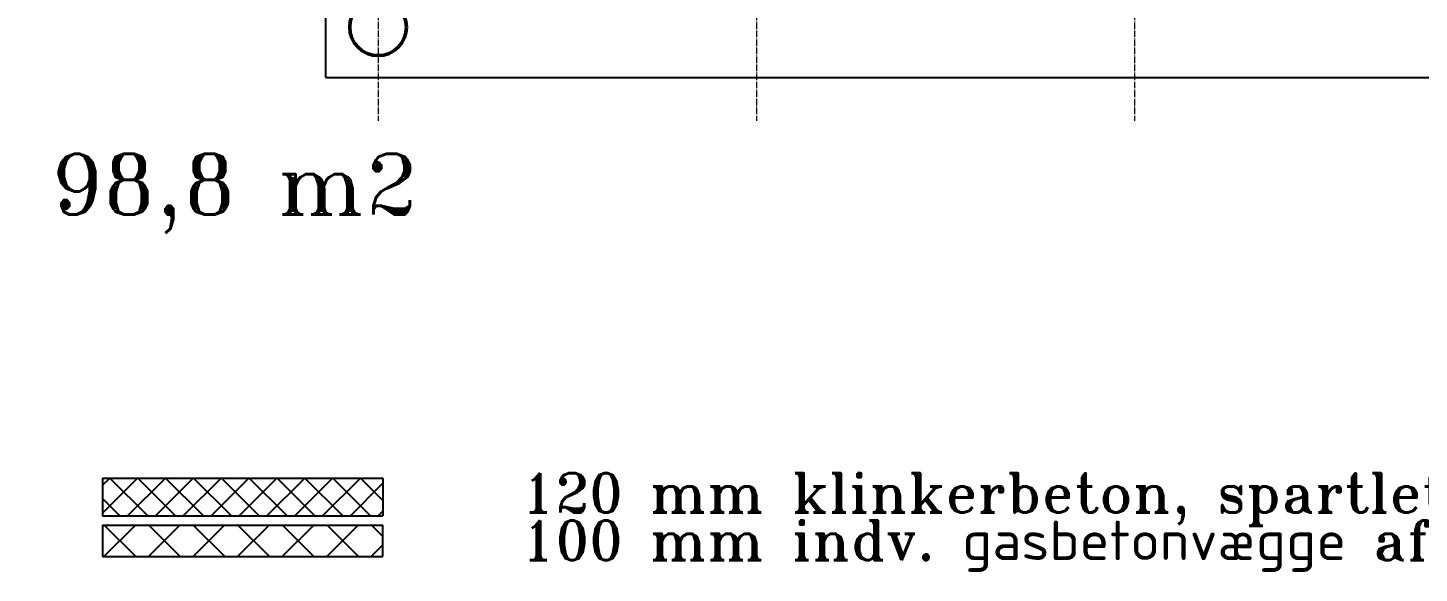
# Model space of a CAD drawing. Header units: millimetres. Extents: x -2 to 21000, y -2 to 14850.
# Drawn here: x 4446 to 8860, y 3220 to 4951 of the extents above; entities that cross this region are included whole.
import ezdxf

# ---------------------------------------------------------------- set-up
doc = ezdxf.new("R2010")
doc.units = ezdxf.units.MM
doc.linetypes.add('CENTERLINE', pattern=[27, 20, -3, 1, -3])
doc.linetypes.add('DASHED_2', pattern=[3, 2, -1])
for name, color, linetype, lineweight in [('BETON', 1, 'Continuous', 25), ('GASBETON', 2, 'Continuous', 25), ('MODUL', 8, 'CENTERLINE', 18), ('YDER', 3, 'Continuous', 50)]:
    doc.layers.add(name, color=color, linetype=linetype, lineweight=lineweight)
for name, color, linetype in [('HOVED', 31, 'Continuous'), ('SIGNATUR', 8, 'Continuous'), ('SKJULT-KONTUR', 8, 'DASHED_2'), ('TEKST', 1, 'Continuous')]:
    doc.layers.add(name, color=color, linetype=linetype)
doc.styles.add('ISO', font='romant.shx')
doc.styles.add('ROMANT', font='romant.shx')

msp = doc.modelspace()

# ---------------------------------------------------------------- hatches: boundary and pattern name
at = {"layer": 'SIGNATUR'}
h = msp.add_hatch(dxfattribs=at)
h.set_pattern_fill('ANSI37', color=256, scale=500, angle=90, style=0)
h.set_pattern_definition([(135, (14649.71, -2090), (-44.19417, -44.19417), []), (225, (14649.71, -2090), (44.19417, -44.19417), [])])
h.paths.add_polyline_path([(5476.6, 3402.3), (5572.8, 3402.3), (5572.8, 3522.3), (5476.6, 3522.3), (4682.8, 3522.3), (4682.8, 3402.3)])
h = msp.add_hatch(dxfattribs=at)
h.set_pattern_fill('_USER', color=256, scale=100, angle=45, style=0, double=1, pattern_type=0)
h.set_pattern_definition([(45, (0, 0), (-70.7107, 70.7107), []), (135, (0, 0), (-70.7107, -70.7107), [])])
h.paths.add_polyline_path([(4682.8, 3373), (4682.8, 3273), (5572.8, 3273), (5572.8, 3373)])

# ---------------------------------------------------------------- linework, layer by layer
at = {"layer": 'BETON'}
for p, q in [((4682.8, 3522.3), (5572.8, 3522.3)), ((4682.8, 3522.3), (4682.8, 3402.3)), ((4682.8, 3522.3), (4682.8, 3402.3)), ((5572.8, 3522.3), (5572.8, 3402.3)), ((4682.8, 3402.3), (5476.6, 3402.3)), ((5476.6, 3402.3), (5572.8, 3402.3))]:
    msp.add_line(p, q, dxfattribs=at)
at = {"layer": 'GASBETON'}
for p, q in [((4682.8, 3373), (5572.8, 3373)), ((4682.8, 3373), (4682.8, 3273)), ((5572.8, 3273), (5572.8, 3373)), ((4682.8, 3273), (5572.8, 3273))]:
    msp.add_line(p, q, dxfattribs=at)
at = {"layer": 'MODUL'}
for p, q in [((5557.3, 13958.9), (5557.3, 4656.1)), ((6757.3, 13958.9), (6757.3, 4656.1)), ((7957.3, 13958.9), (7957.3, 4656.1))]:
    msp.add_line(p, q, dxfattribs=at)
at = {"layer": 'SKJULT-KONTUR'}
for q in [(5391.4, 6292.7), (14123.2, 4792.7)]:
    msp.add_line((5391.4, 4792.7), q, dxfattribs=at)
at = {"layer": 'YDER'}
msp.add_circle((5557.3, 4952.7), 90, dxfattribs=at)

# ---------------------------------------------------------------- texts
at = {"layer": 'HOVED', "style": 'ROMANT'}
msp.add_text('Grundplan, 98,8 m2', height=192.5, dxfattribs=at).set_placement((2786.9, 4358.3))
at = {"layer": 'TEKST', "style": 'ISO'}
for s, p in [('120 mm klinkerbeton, spartlet og malet', (6012.4, 3412.4)), ('100 mm indv. gasbetonvægge af multiplader', (6012.4, 3262))]:
    msp.add_text(s, height=125, dxfattribs=at).set_placement(p)

doc.saveas('drawing.dxf')
